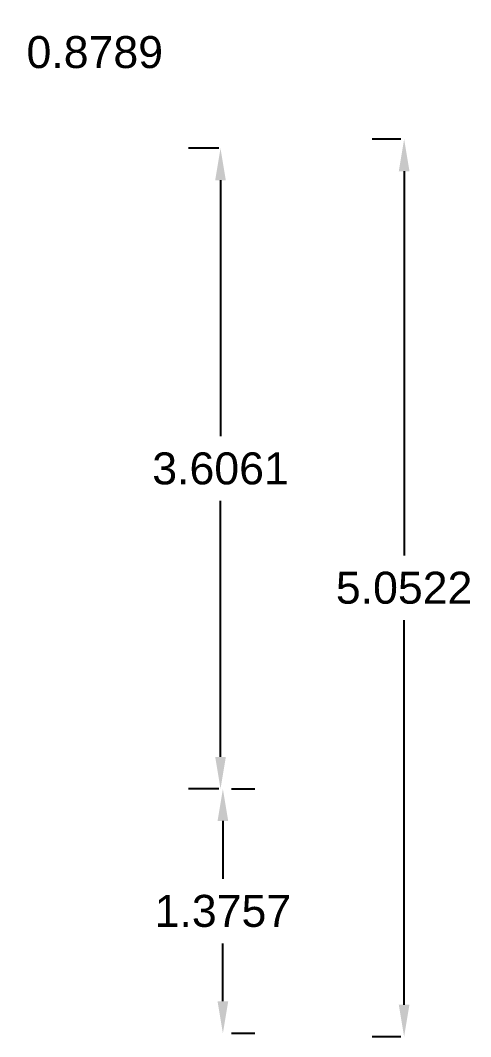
# Model space of a CAD drawing. Header units: metres. Extents: x -92766 to 98207, y -36056 to 71601.
# Drawn here: x 15.28 to 17.82, y -0.02 to 5.7 of the extents above; entities that cross this region are included whole.
import ezdxf

# ---------------------------------------------------------------- set-up
doc = ezdxf.new("R2010")
doc.units = ezdxf.units.M
doc.header["$MEASUREMENT"] = 0
doc.layers.add('ANGLE (COTE)', color=251, linetype='Continuous', lineweight=0)
doc.styles.get("Standard").update_dxf_attribs({"font": 'arial.ttf'})
doc.dimstyles.get("Standard").update_dxf_attribs({"dimtxt": 0.18, "dimasz": 0.18, "dimexe": 0.18, "dimexo": 0.0625, "dimgap": 0.09, "dimtad": 0, "dimtih": 1, "dimtoh": 1, "dimdec": 4, "dimzin": 0, "dimdsep": 46, "dimtxsty": 'Standard', "dimcen": 0.09, "dimadec": 0, "dimazin": 0, "dimtfac": 1, "dimtdec": 4, "dimtofl": 0, "dimtmove": 0, "dimatfit": 3, "dimfxl": 1, "dimtolj": 1, "dimtzin": 0, "dimarcsym": 0})

# ---------------------------------------------------------------- blocks, each defined once
blk = doc.blocks.new('*D110')
at = {"layer": 'ANGLE (COTE)', "color": 0, "lineweight": -2, "transparency": 16777216}
for p, q in [((17.4233, 5.0287), (17.2623, 5.0287)), ((17.4423, 4.8487), (17.4423, 2.6845)), ((17.4423, 0.1565), (17.4423, 2.3207)), ((17.4233, -0.0235), (17.2623, -0.0235))]:
    blk.add_line(p, q, dxfattribs=at)
at = {"layer": 'ANGLE (COTE)', "color": 0, "transparency": 16777216}
for points in [[(17.4123, 4.8487), (17.4723, 4.8487), (17.4423, 5.0287)], [(17.4123, 0.1565), (17.4723, 0.1565), (17.4423, -0.0235)]]:
    blk.add_solid(points, dxfattribs=at)
at = {"layer": 'Defpoints', "color": 0, "transparency": 16777216}
for p in [(17.4858, 5.0287), (17.4423, -0.0235), (17.4858, -0.0235)]:
    blk.add_point(p, dxfattribs=at)
at = {"layer": 'ANGLE (COTE)', "color": 0, "transparency": 16777216, "insert": (17.4423, 2.5026), "char_height": 0.18, "attachment_point": 5}
blk.add_mtext('\\A1;5.0522', dxfattribs=at)
blk = doc.blocks.new('*D116')
at = {"layer": 'ANGLE (COTE)', "color": 0, "lineweight": -2, "transparency": 16777216}
for p, q in [((16.3991, 4.9774), (16.2281, 4.9774)), ((16.4081, 4.7974), (16.4081, 3.3563)), ((16.4081, 1.5512), (16.4081, 2.9923)), ((16.3991, 1.3712), (16.2281, 1.3712))]:
    blk.add_line(p, q, dxfattribs=at)
at = {"layer": 'ANGLE (COTE)', "color": 0, "transparency": 16777216}
for points in [[(16.3781, 4.7974), (16.4381, 4.7974), (16.4081, 4.9774)], [(16.3781, 1.5512), (16.4381, 1.5512), (16.4081, 1.3712)]]:
    blk.add_solid(points, dxfattribs=at)
at = {"layer": 'Defpoints', "color": 0, "transparency": 16777216}
for p in [(16.4616, 4.9774), (16.4081, 1.3712), (16.4616, 1.3712)]:
    blk.add_point(p, dxfattribs=at)
at = {"layer": 'ANGLE (COTE)', "color": 0, "transparency": 16777216, "insert": (16.4081, 3.1743), "char_height": 0.18, "attachment_point": 5}
blk.add_mtext('\\A1;3.6061', dxfattribs=at)
blk = doc.blocks.new('*D117')
at = {"layer": 'ANGLE (COTE)', "color": 0, "lineweight": -2, "transparency": 16777216}
for p, q in [((16.4706, 1.3712), (16.6015, 1.3712)), ((16.4215, 1.1912), (16.4215, 0.8654)), ((16.4215, 0.1756), (16.4215, 0.5014)), ((16.4706, -0.0044), (16.6015, -0.0044))]:
    blk.add_line(p, q, dxfattribs=at)
at = {"layer": 'ANGLE (COTE)', "color": 0, "transparency": 16777216}
for points in [[(16.3915, 1.1912), (16.4515, 1.1912), (16.4215, 1.3712)], [(16.3915, 0.1756), (16.4515, 0.1756), (16.4215, -0.0044)]]:
    blk.add_solid(points, dxfattribs=at)
at = {"layer": 'Defpoints', "color": 0, "transparency": 16777216}
for p in [(16.4081, 1.3712), (16.4081, -0.0044), (16.4215, -0.0044)]:
    blk.add_point(p, dxfattribs=at)
at = {"layer": 'ANGLE (COTE)', "color": 0, "transparency": 16777216, "insert": (16.4215, 0.6834), "char_height": 0.18, "attachment_point": 5}
blk.add_mtext('\\A1;1.3757', dxfattribs=at)
blk = doc.blocks.new('*D129')
at = {"layer": 'ANGLE (COTE)', "color": 0, "lineweight": -2, "transparency": 16777216}
for p, q in [((14.1772, 5.5691), (14.1772, 5.6979)), ((15.0561, 5.5691), (15.0561, 5.6979)), ((14.3572, 5.5179), (14.8761, 5.5179)), ((15.0561, 5.5179), (15.2361, 5.5179))]:
    blk.add_line(p, q, dxfattribs=at)
at = {"layer": 'ANGLE (COTE)', "color": 0, "transparency": 16777216}
for points in [[(14.3572, 5.5479), (14.3572, 5.4879), (14.1772, 5.5179)], [(14.8761, 5.5479), (14.8761, 5.4879), (15.0561, 5.5179)]]:
    blk.add_solid(points, dxfattribs=at)
at = {"layer": 'Defpoints', "color": 0, "transparency": 16777216}
for p in [(14.1772, 5.5066), (15.0561, 5.5179), (15.0561, 5.5066)]:
    blk.add_point(p, dxfattribs=at)
at = {"layer": 'ANGLE (COTE)', "color": 0, "transparency": 16777216, "insert": (15.6999, 5.5179), "char_height": 0.18, "attachment_point": 5}
blk.add_mtext('\\A1;0.8789', dxfattribs=at)

msp = doc.modelspace()

# ---------------------------------------------------------------- dimensions: what is measured, and where the dimension line sits
at = {"layer": 'ANGLE (COTE)'}
dim = msp.add_linear_dim(base=(15.05607, 5.51791), p1=(14.17721, 5.50658), p2=(15.05607, 5.50658), dimstyle='Standard', dxfattribs=at)
dim.commit()
dim.dimension.update_dxf_attribs({"geometry": '*D129', "text_midpoint": (15.69988, 5.51791)})
for base, p1, p2, picture, middle in [((17.44231, -0.02349), (17.48579, 5.02869), (17.48579, -0.02349), '*D110', (17.44231, 2.5026)), ((16.40814, 1.37125), (16.46161, 4.97738), (16.46161, 1.37125), '*D116', (16.40814, 3.17431)), ((16.42151, -0.00443), (16.40814, 1.37125), (16.40814, -0.00443), '*D117', (16.42151, 0.68341))]:
    dim = msp.add_linear_dim(base=base, p1=p1, p2=p2, angle=90, dimstyle='Standard', dxfattribs=at)
    dim.commit()
    dim.dimension.update_dxf_attribs({"geometry": picture, "text_midpoint": middle})

doc.saveas('drawing.dxf')
